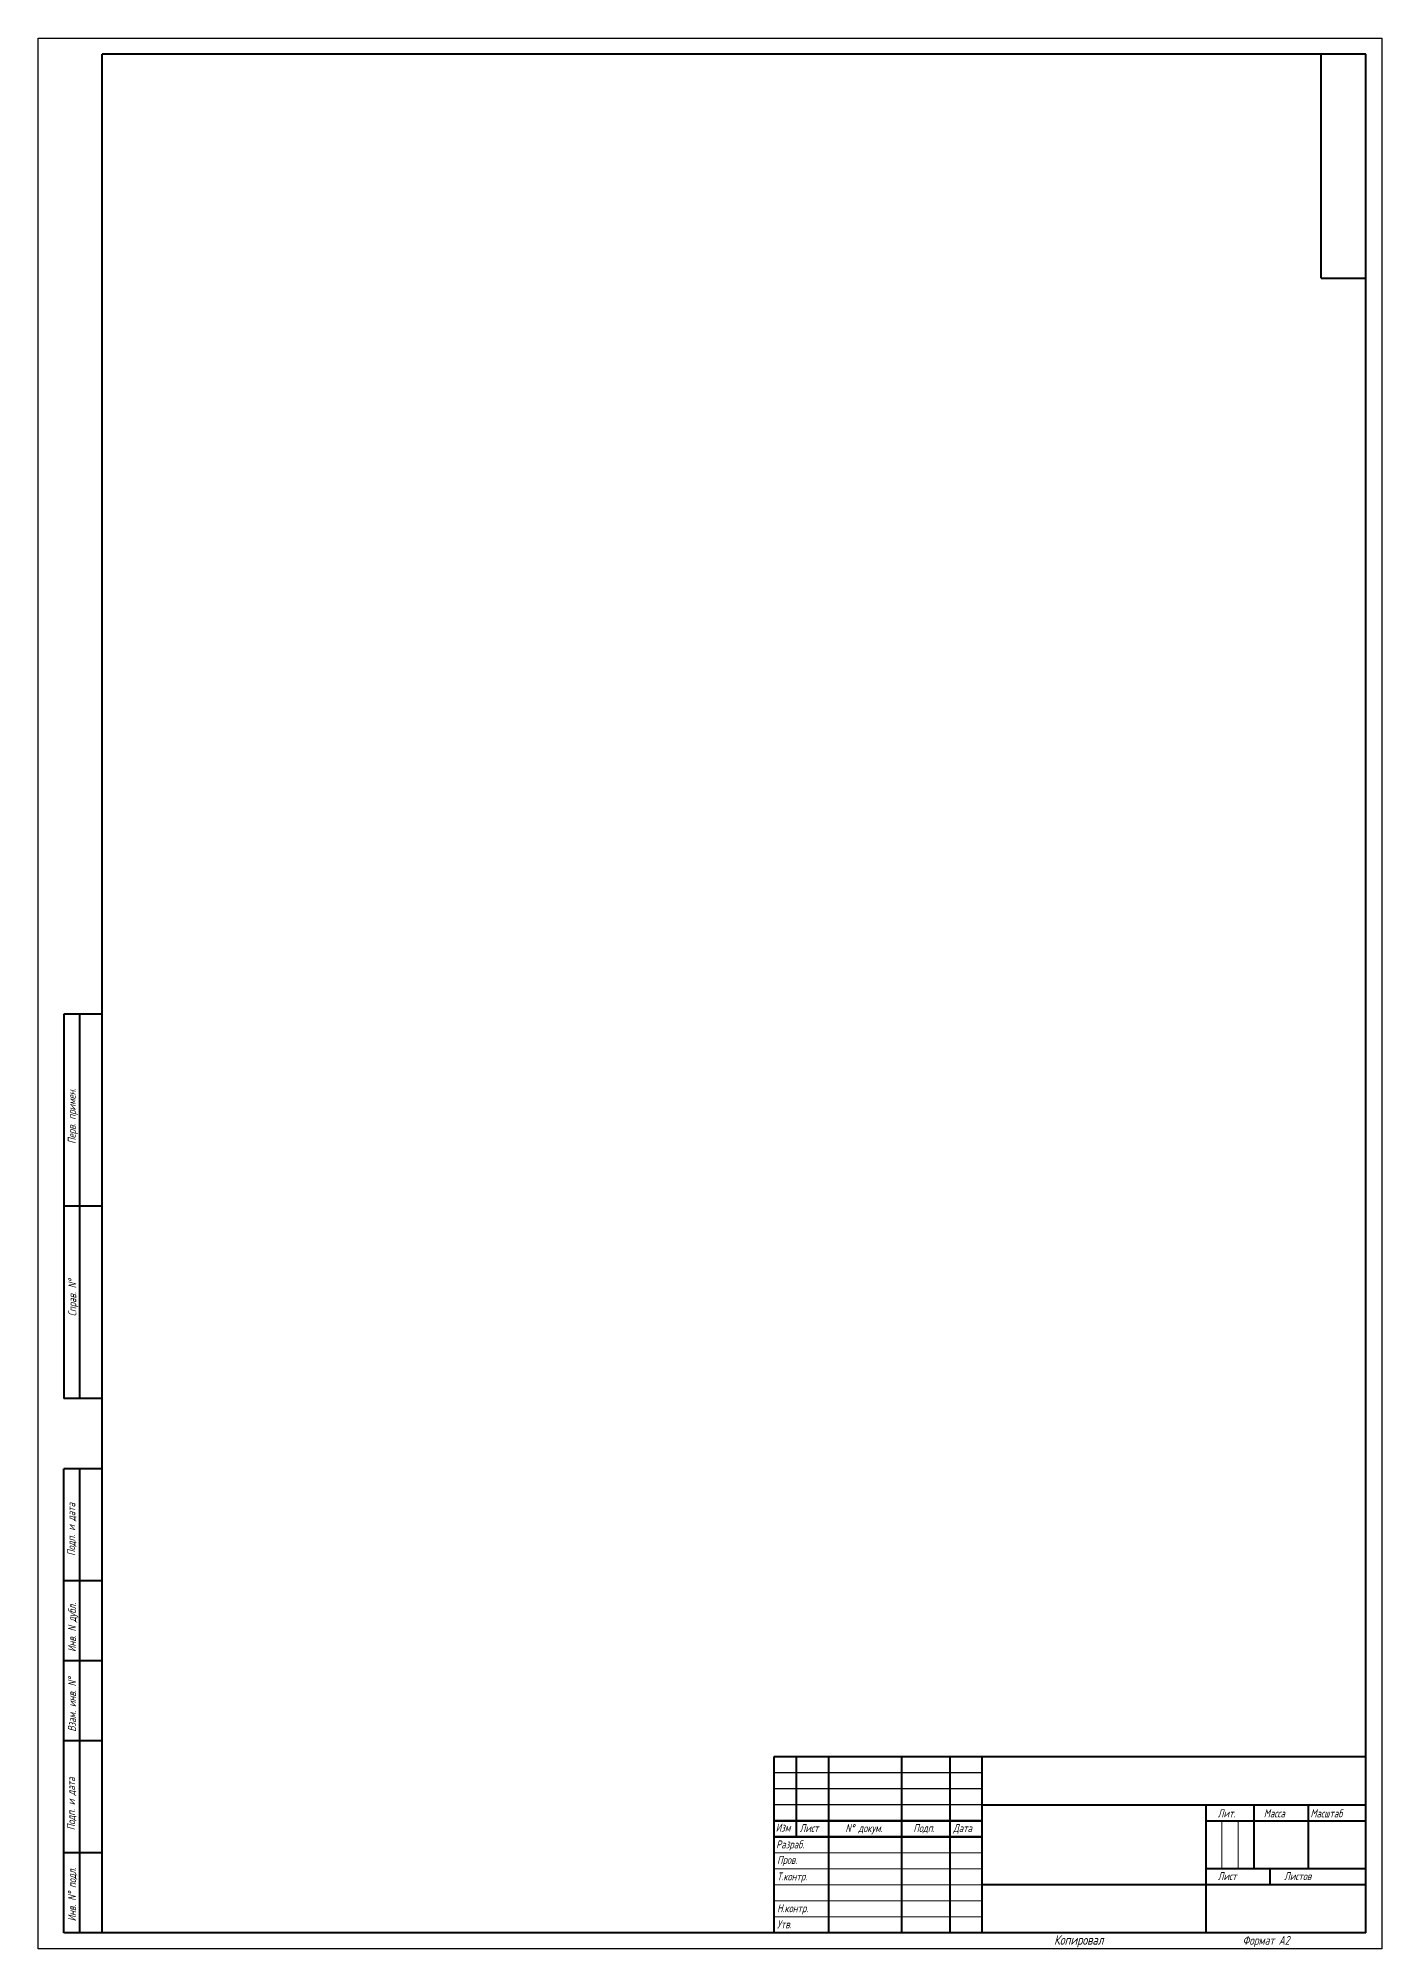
# Model space of a CAD drawing. Extents: x 981 to 3033, y 74 to 913.
# Drawn here: x 2613 to 3033, y 74 to 671 of the extents above; entities that cross this region are included whole.
import ezdxf

# ---------------------------------------------------------------- set-up
doc = ezdxf.new("R2010")
doc.units = 0
doc.header["$MEASUREMENT"] = 0
doc.layers.get('0').update_dxf_attribs({"linetype": 'CONTINUOUS'})
doc.layers.add('KONTUR', color=7, linetype='CONTINUOUS')
for name, color, linetype, lineweight in [('Основная', 7, 'CONTINUOUS', 40), ('текст', 7, 'CONTINUOUS', 30), ('тонкая', 7, 'CONTINUOUS', 20)]:
    doc.layers.add(name, color=color, linetype=linetype, lineweight=lineweight)
doc.styles.add('стиль рамки', font='romans.shx', dxfattribs={"width": 0.75, "oblique": 15, "height": 3.5})

msp = doc.modelspace()

# ---------------------------------------------------------------- linework, layer by layer
for p, q in [((2907.53772, 128.56982), (2842.53772, 128.56982)), ((2907.53772, 123.56982), (2842.53772, 123.56982)), ((2907.53772, 118.56982), (2842.53772, 118.56982)), ((2977.53772, 78.56982), (2977.53772, 78.56982))]:
    msp.add_line(p, q)
at = {"lineweight": 50}
for p, q in [((2907.53772, 113.56982), (2842.53772, 113.56982)), ((2907.53772, 108.56982), (2842.53772, 108.56982))]:
    msp.add_line(p, q, dxfattribs=at)
at = {"layer": 'KONTUR'}
for p, q in [((2612.53772, 73.56982), (2612.53772, 670.56982)), ((2612.53772, 670.56982), (3032.53772, 670.56982)), ((3032.53772, 670.56982), (3032.53772, 73.56982)), ((3032.53772, 73.56982), (2612.53772, 73.56982))]:
    msp.add_line(p, q, dxfattribs=at)
at = {"layer": 'Основная'}
for p, q in [((2632.53772, 118.56982), (2632.53772, 665.56982)), ((3027.53772, 665.56982), (2632.53772, 665.56982)), ((3013.53772, 595.56982), (3013.53772, 665.56982)), ((3027.53772, 78.56982), (3027.53772, 665.56982)), ((3013.53772, 595.56982), (3027.53772, 595.56982)), ((2620.53772, 365.56982), (2620.53772, 245.56982)), ((2632.53772, 365.56982), (2620.53772, 365.56982)), ((2625.53772, 245.56982), (2625.53772, 365.56982)), ((2632.53772, 305.56982), (2620.53772, 305.56982)), ((2632.53772, 245.56982), (2620.53772, 245.56982)), ((2620.53772, 78.56982), (2620.53772, 223.56982)), ((2632.53772, 223.56982), (2620.53772, 223.56982)), ((2625.53772, 78.56982), (2625.53772, 223.56982)), ((2632.53772, 188.56982), (2620.53772, 188.56982)), ((2632.53772, 163.56982), (2620.53772, 163.56982)), ((2632.53772, 138.56982), (2620.53772, 138.56982)), ((2842.53772, 133.56982), (2842.53772, 78.56982)), ((3027.53772, 133.56982), (2842.53772, 133.56982)), ((2849.53772, 108.56982), (2849.53772, 133.56982)), ((2859.53772, 133.56982), (2859.53772, 78.56982)), ((2882.53772, 78.56982), (2882.53772, 133.56982)), ((2897.53772, 133.56982), (2897.53772, 78.56982)), ((2907.53772, 133.56982), (2907.53772, 78.56982)), ((2632.53772, 78.56982), (2632.53772, 118.56982)), ((2907.53772, 118.56982), (3027.53772, 118.56982)), ((2977.53772, 118.56982), (2977.53772, 78.56982)), ((2977.53772, 113.56982), (3027.53772, 113.56982)), ((2992.53772, 118.56982), (2992.53772, 98.56982)), ((3009.53772, 118.56982), (3009.53772, 98.56982)), ((2632.53772, 103.56982), (2620.53772, 103.56982)), ((3027.53772, 98.56982), (2977.53772, 98.56982)), ((2997.53772, 98.56982), (2997.53772, 93.56982)), ((3027.53772, 93.56982), (2907.53772, 93.56982)), ((3027.53772, 78.56982), (2620.53772, 78.56982))]:
    msp.add_line(p, q, dxfattribs=at)
at = {"layer": 'тонкая'}
for p, q in [((2982.52536, 113.36112), (2982.52536, 98.56982)), ((2987.60331, 113.36112), (2987.60331, 98.56982)), ((2842.53772, 103.56982), (2907.53772, 103.56982)), ((2907.53772, 98.56982), (2842.53772, 98.56982)), ((2907.53772, 93.56982), (2842.53772, 93.56982))]:
    msp.add_line(p, q, dxfattribs=at)
for points in [[(2842.53772, 88.56982), (2907.53772, 88.56982)], [(2842.53772, 83.56982), (2907.53772, 83.56982)]]:
    msp.add_lwpolyline(points, dxfattribs=at)

# ---------------------------------------------------------------- texts
at = {"layer": 'текст', "style": 'стиль рамки', "oblique": 15, "width": 0.75}
for s, p in [('Перв. примен.', (2624.29063, 325.08232)), ('Справ. N%%d', (2624.4457, 271.19724)), ('Подп. и дата', (2624.11148, 196.3402)), ('Инв. N дубл.', (2624.35612, 166.31531)), ('Взам. инв. N%%d', (2624.35612, 141.38804)), ('Подп. и дата', (2624.06126, 110.60346)), ('Инв. N%%d подл.', (2624.35612, 82.13725))]:
    msp.add_text(s, height=2.5, rotation=90, dxfattribs=at).set_placement(p)
for s, height, p in [('Лит.', 2.5, (2981.25569, 114.635)), ('Масса', 2.5, (2995.63019, 114.635)), ('Масштаб', 2.5, (3010.22241, 114.635)), ('Изм', 2.5, (2843.08285, 110.18193)), ('Лист', 2.5, (2850.55861, 110.03163)), ('N%%d докум. ', 2.5, (2864.84228, 110.03163)), ('Подп.', 2.5, (2886.09478, 110.03163)), ('Дата', 2.5, (2898.54589, 110.03163)), ('Разраб.', 2.5, (2843.19902, 104.931)), ('Пров.', 2.5, (2843.49992, 100.09888)), ('Т.контр.', 2.5, (2843.49992, 94.90397)), ('Лист', 2.5, (2981.25569, 95.02113)), ('Листов', 2.5, (3001.9801, 95.02113)), ('Н.контр.', 2.5, (2843.49992, 84.98175)), ('Утв.', 2.5, (2843.49992, 79.96214)), ('Копировал', 3, (2930.07325, 74.81982)), ('Формат А2', 2.75, (2989.00182, 74.81982))]:
    msp.add_text(s, height=height, dxfattribs=at).set_placement(p)

doc.saveas('drawing.dxf')
